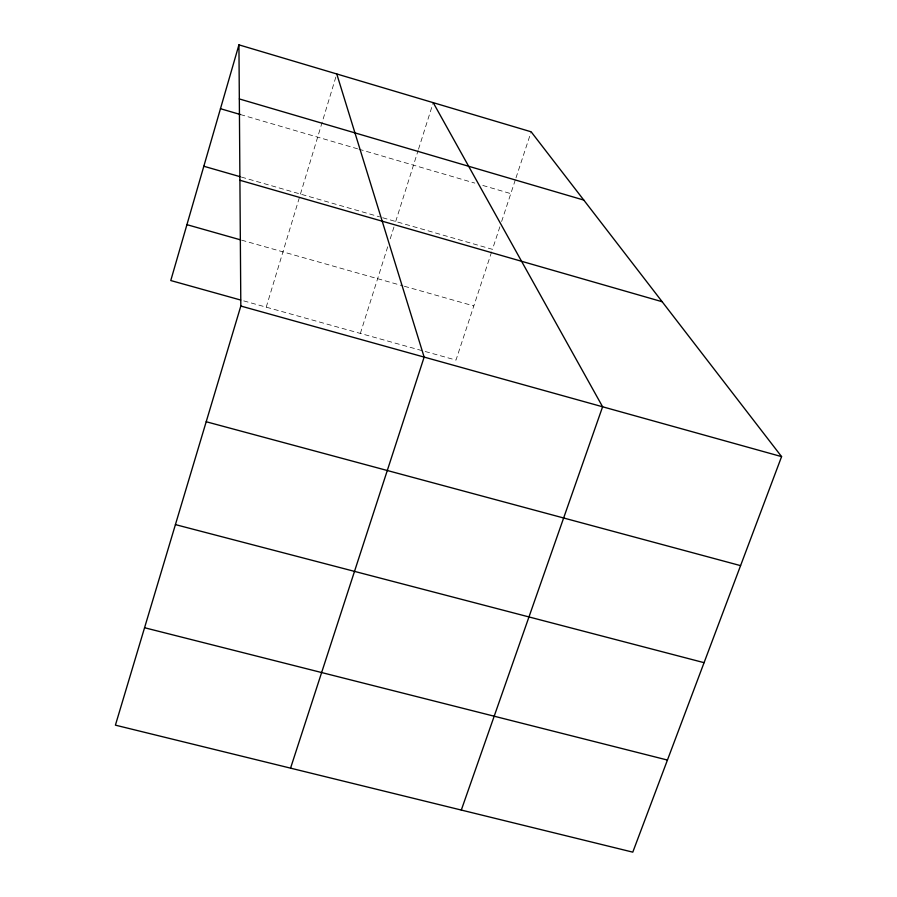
<?xml version="1.0" encoding="UTF-8"?>
<svg xmlns="http://www.w3.org/2000/svg" width="897" height="897" viewBox="0 0 897 897"><rect width="100%" height="100%" fill="white"/><g stroke="black" fill="none" stroke-linecap="round" stroke-linejoin="round"><path stroke-width="0.67" stroke-dasharray="4.49 3.36" d="M266.218 307.166L299.643 196.69M300.439 194.066L336.375 75.281M360.359 333.415L388.132 245.43M390.24 238.781L394.859 224.149M395.7 221.492L418.103 150.539M418.518 149.205L433.217 102.662M491.59 251.979L455.99 360.089L242.022 300.417M499.876 226.795L492.453 249.344L380.933 217.242M501.625 221.492L515.562 179.165M515.999 177.841L531.147 131.803M241.607 240.149L403.022 285.885M404.356 286.255L473.818 305.944M241.394 177.068L379.599 216.85M240.441 114.547L357.589 148.812M358.912 149.205L474.805 183.1M482.799 185.444L510.797 193.629"/><path stroke-width="1.35" d="M238.938 44.85L240.822 306.045L115.41 725.157L632.789 852.15L781.59 456.618L531.147 131.803L238.938 44.85L170.766 280.537L240.676 300.035M290.561 768.146L424.146 357.096L336.767 73.958M461.305 810.058L602.605 406.778L433.217 102.662M144.563 627.732L667.435 760.051M175.431 524.61L704.067 662.67M206.209 421.747L740.574 565.637M240.822 306.045L781.59 456.618M186.924 224.665L240.273 239.779M203.821 166.248L240.048 176.675M239.914 180.263L662.165 301.728M239.331 98.939L583.79 200.076M220.46 108.705L240.441 114.547"/></g></svg>
